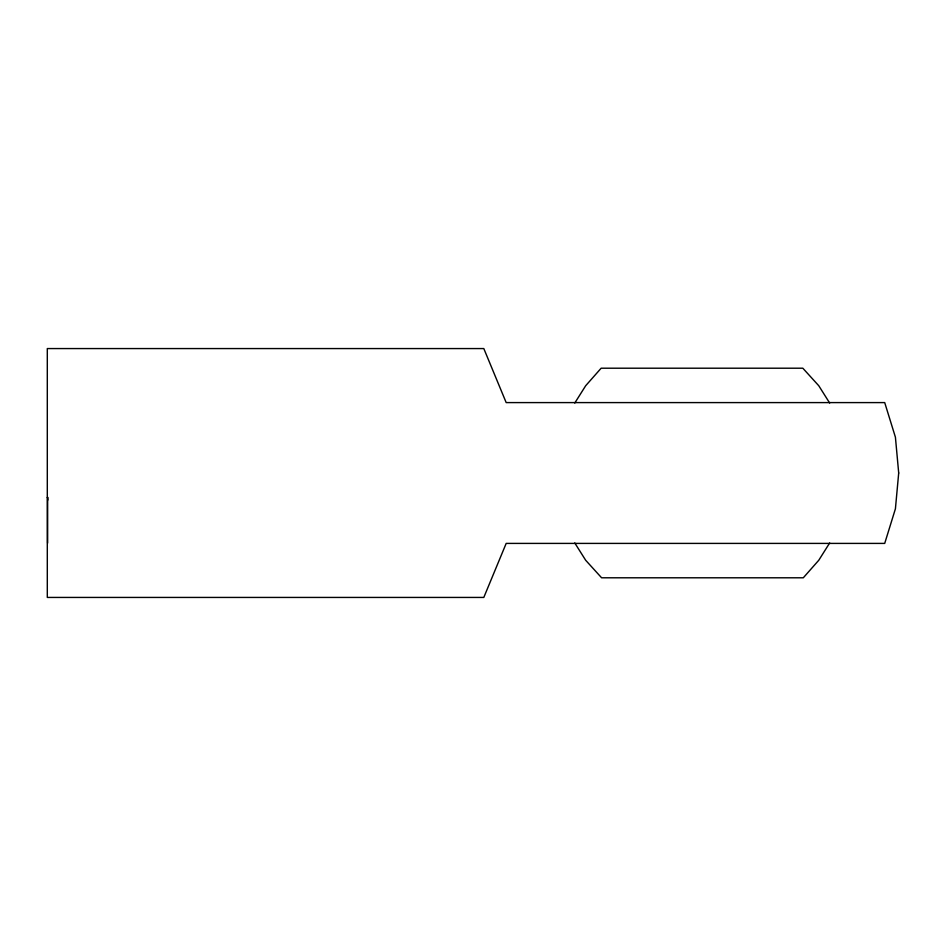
<?xml version="1.0" encoding="UTF-8"?>
<svg xmlns="http://www.w3.org/2000/svg" width="946" height="946" viewBox="0 0 946 946"><rect width="100%" height="100%" fill="white"/><g stroke="black" fill="none" stroke-linecap="round" stroke-linejoin="round"><path stroke-width="1.42" d="M574.778 403.031L585.68 385.732L601.148 368.207L802.835 368.207L818.763 385.732L829.666 403.031M829.666 542.969L818.763 560.269L803.296 577.793L601.609 577.793L585.68 560.269L574.778 542.969M47.3 497.383L47.631 497.289A78.766 2.188 87.8 0 0 47.773 500.079M47.631 497.289L47.631 543.087M898.7 473L895.413 508.806L884.711 543.406L506.181 543.406L483.808 597.434L47.3 597.434L47.3 348.566L483.808 348.566L506.181 402.594L884.711 402.594L895.413 437.194L898.7 473"/></g></svg>
